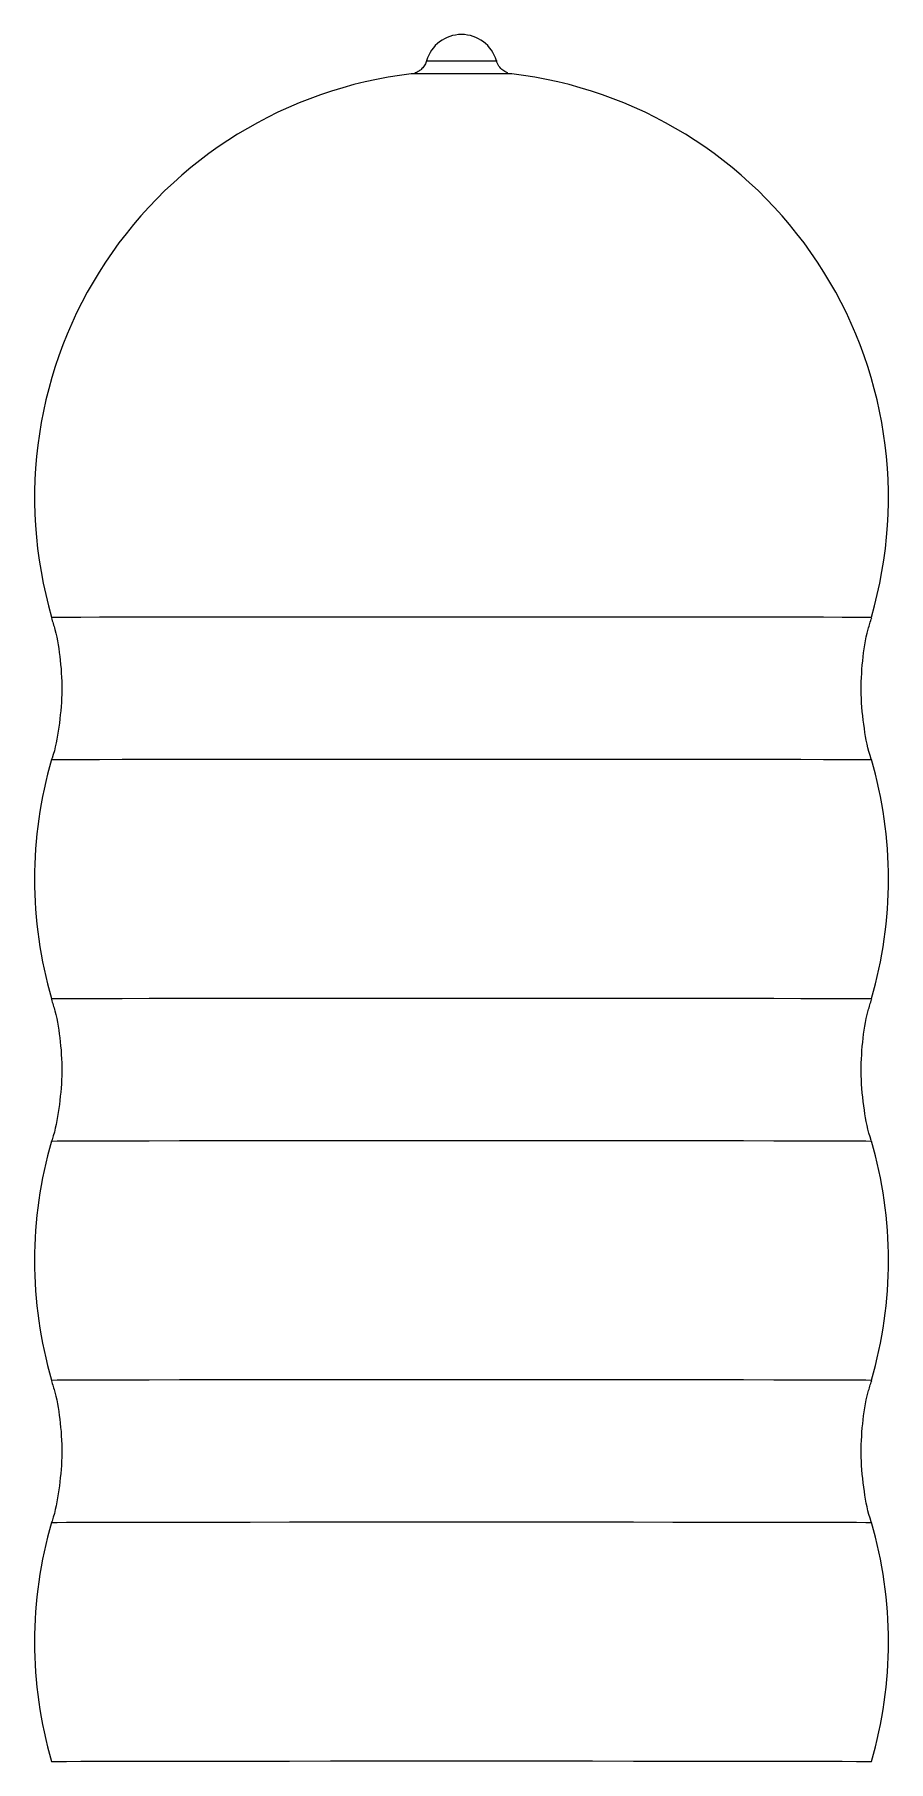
# Model space of a CAD drawing. Header units: millimetres. Extents: x 33 to 344, y 100 to 419.
# Drawn here: x 317.63 to 341.13, y 267.99 to 315.53 of the extents above; entities that cross this region are included whole.
import ezdxf

# ---------------------------------------------------------------- set-up
doc = ezdxf.new("R2010")
doc.units = ezdxf.units.MM

msp = doc.modelspace()

# ---------------------------------------------------------------- linework, layer by layer
at = {"color": 7, "linetype": 'Continuous', "flags": 128}
for points in [[(328.415, 314.806), (328.488, 314.807), (328.697, 314.807), (329.008, 314.807), (329.376, 314.807), (329.744, 314.807), (330.056, 314.807), (330.264, 314.807), (330.337, 314.806), (330.337, 314.806)], [(318.096, 299.49), (318.113, 299.49), (318.245, 299.492), (318.507, 299.493), (318.897, 299.495), (319.41, 299.496), (320.04, 299.497), (320.779, 299.499), (321.619, 299.5), (322.55, 299.501), (323.561, 299.501), (324.64, 299.502), (325.774, 299.503), (326.951, 299.503), (328.156, 299.503), (329.376, 299.503), (330.596, 299.503), (331.801, 299.503), (332.978, 299.503), (334.112, 299.502), (335.191, 299.501), (336.202, 299.501), (337.133, 299.5), (337.973, 299.499), (338.712, 299.497), (339.342, 299.496), (339.855, 299.495), (340.245, 299.493), (340.507, 299.492), (340.639, 299.49), (340.656, 299.49)], [(318.096, 295.57), (318.113, 295.57), (318.245, 295.572), (318.507, 295.573), (318.897, 295.575), (319.41, 295.576), (320.04, 295.577), (320.779, 295.579), (321.619, 295.58), (322.55, 295.581), (323.561, 295.581), (324.64, 295.582), (325.774, 295.583), (326.951, 295.583), (328.156, 295.583), (329.376, 295.583), (330.596, 295.583), (331.801, 295.583), (332.978, 295.583), (334.112, 295.582), (335.191, 295.581), (336.202, 295.581), (337.133, 295.58), (337.973, 295.579), (338.712, 295.577), (339.342, 295.576), (339.855, 295.575), (340.245, 295.573), (340.507, 295.572), (340.639, 295.57), (340.656, 295.57)], [(318.096, 288.99), (318.113, 288.99), (318.245, 288.992), (318.507, 288.993), (318.897, 288.995), (319.41, 288.996), (320.04, 288.997), (320.779, 288.999), (321.619, 289), (322.55, 289.001), (323.561, 289.001), (324.64, 289.002), (325.774, 289.003), (326.951, 289.003), (328.156, 289.003), (329.376, 289.003), (330.596, 289.003), (331.801, 289.003), (332.978, 289.003), (334.112, 289.002), (335.191, 289.001), (336.202, 289.001), (337.133, 289), (337.973, 288.999), (338.712, 288.997), (339.342, 288.996), (339.855, 288.995), (340.245, 288.993), (340.507, 288.992), (340.639, 288.99), (340.656, 288.99)], [(318.096, 285.07), (318.113, 285.07), (318.245, 285.072), (318.507, 285.073), (318.897, 285.075), (319.41, 285.076), (320.04, 285.077), (320.779, 285.079), (321.619, 285.08), (322.55, 285.081), (323.561, 285.081), (324.64, 285.082), (325.774, 285.083), (326.951, 285.083), (328.156, 285.083), (329.376, 285.083), (330.596, 285.083), (331.801, 285.083), (332.978, 285.083), (334.112, 285.082), (335.191, 285.081), (336.202, 285.081), (337.133, 285.08), (337.973, 285.079), (338.712, 285.077), (339.342, 285.076), (339.855, 285.075), (340.245, 285.073), (340.507, 285.072), (340.639, 285.07), (340.656, 285.07)], [(318.096, 278.49), (318.113, 278.49), (318.245, 278.492), (318.507, 278.493), (318.897, 278.495), (319.41, 278.496), (320.04, 278.497), (320.779, 278.499), (321.619, 278.5), (322.55, 278.501), (323.561, 278.501), (324.64, 278.502), (325.774, 278.503), (326.951, 278.503), (328.156, 278.503), (329.376, 278.503), (330.596, 278.503), (331.801, 278.503), (332.978, 278.503), (334.112, 278.502), (335.191, 278.501), (336.202, 278.501), (337.133, 278.5), (337.973, 278.499), (338.712, 278.497), (339.342, 278.496), (339.855, 278.495), (340.245, 278.493), (340.507, 278.492), (340.639, 278.49), (340.656, 278.49)], [(318.096, 274.57), (318.113, 274.57), (318.245, 274.572), (318.507, 274.573), (318.897, 274.575), (319.41, 274.576), (320.04, 274.577), (320.779, 274.579), (321.619, 274.58), (322.55, 274.581), (323.561, 274.581), (324.64, 274.582), (325.774, 274.583), (326.951, 274.583), (328.156, 274.583), (329.376, 274.583), (330.596, 274.583), (331.801, 274.583), (332.978, 274.583), (334.112, 274.582), (335.191, 274.581), (336.202, 274.581), (337.133, 274.58), (337.973, 274.579), (338.712, 274.577), (339.342, 274.576), (339.855, 274.575), (340.245, 274.573), (340.507, 274.572), (340.639, 274.57), (340.656, 274.57)], [(318.096, 267.99), (318.113, 267.99), (318.245, 267.992), (318.507, 267.993), (318.897, 267.995), (319.41, 267.996), (320.04, 267.997), (320.779, 267.999), (321.619, 268), (322.55, 268.001), (323.561, 268.001), (324.64, 268.002), (325.774, 268.003), (326.951, 268.003), (328.156, 268.003), (329.376, 268.003), (330.596, 268.003), (331.801, 268.003), (332.978, 268.003), (334.112, 268.002), (335.191, 268.001), (336.202, 268.001), (337.133, 268), (337.973, 267.999), (338.712, 267.997), (339.342, 267.996), (339.855, 267.995), (340.245, 267.993), (340.507, 267.992), (340.639, 267.99), (340.656, 267.99)]]:
    msp.add_lwpolyline(points, dxfattribs=at)
at = {"color": 7, "linetype": 'Continuous'}
for centre, radius, start, end in [((329.376, 314.53), 1, 90, 163.9429), ((329.376, 314.53), 1, 16.0571, 90), ((329.376, 302.78), 11.75, 96.7574, 196.2602), ((329.376, -103.675), 418.125, 89.81055, 90.18945), ((329.376, 302.78), 11.75, 343.7398, 83.2426), ((329.376, 292.28), 11.75, 163.7398, 196.2602), ((329.376, 292.28), 11.75, 343.7398, 16.2602), ((329.376, 281.78), 11.75, 163.7398, 196.2602), ((329.376, 281.78), 11.75, 343.7398, 16.2602), ((329.376, 271.28), 11.75, 163.7398, 196.2602), ((329.376, 271.28), 11.75, 343.7398, 16.2602)]:
    msp.add_arc(centre, radius, start, end, dxfattribs=at)
for points, knots in [([(328.41, 314.81), (328.399, 314.771), (328.375, 314.69), (328.296, 314.592), (328.206, 314.521), (328.138, 314.484), (328.1, 314.473), (328.093, 314.471)], [0, 0, 0, 0, 0.246811, 0.523616, 0.757385, 0.952579, 1, 1, 1, 1]), ([(330.649, 314.477), (330.621, 314.487), (330.55, 314.514), (330.448, 314.599), (330.366, 314.704), (330.349, 314.786), (330.344, 314.811)], [0, 0, 0, 0, 0.185763, 0.474836, 0.835544, 1, 1, 1, 1]), ([(318.088, 299.472), (318.122, 299.366), (318.244, 298.986), (318.35, 298.279), (318.398, 297.376), (318.306, 296.472), (318.202, 295.875), (318.102, 295.593), (318.1, 295.587)], [0, 0, 0, 0, 0.084707, 0.303642, 0.541729, 0.77198, 0.99468, 1, 1, 1, 1]), ([(340.653, 295.581), (340.653, 295.582), (340.556, 295.853), (340.449, 296.452), (340.354, 297.358), (340.402, 298.277), (340.507, 298.984), (340.631, 299.37), (340.665, 299.474)], [0, 0, 0, 0, 0.000642, 0.218885, 0.459515, 0.692155, 0.916928, 1, 1, 1, 1]), ([(318.088, 288.972), (318.122, 288.866), (318.244, 288.486), (318.35, 287.779), (318.398, 286.876), (318.306, 285.972), (318.202, 285.375), (318.102, 285.093), (318.1, 285.087)], [0, 0, 0, 0, 0.084706, 0.303641, 0.541726, 0.77198, 0.99468, 1, 1, 1, 1]), ([(340.653, 285.081), (340.653, 285.082), (340.556, 285.353), (340.449, 285.952), (340.354, 286.858), (340.402, 287.777), (340.507, 288.484), (340.631, 288.87), (340.665, 288.974)], [0, 0, 0, 0, 0.000642, 0.218887, 0.459518, 0.692155, 0.916928, 1, 1, 1, 1]), ([(318.088, 278.472), (318.122, 278.366), (318.244, 277.986), (318.35, 277.279), (318.398, 276.376), (318.306, 275.472), (318.202, 274.875), (318.102, 274.593), (318.1, 274.587)], [0, 0, 0, 0, 0.084706, 0.303641, 0.541726, 0.77198, 0.99468, 1, 1, 1, 1]), ([(340.653, 274.581), (340.653, 274.582), (340.556, 274.853), (340.449, 275.453), (340.354, 276.358), (340.402, 277.277), (340.507, 277.984), (340.631, 278.37), (340.665, 278.474)], [0, 0, 0, 0, 0.000642, 0.218887, 0.459516, 0.692155, 0.916928, 1, 1, 1, 1])]:
    msp.add_open_spline(points, degree=3, knots=knots, dxfattribs=at)

doc.saveas('drawing.dxf')
